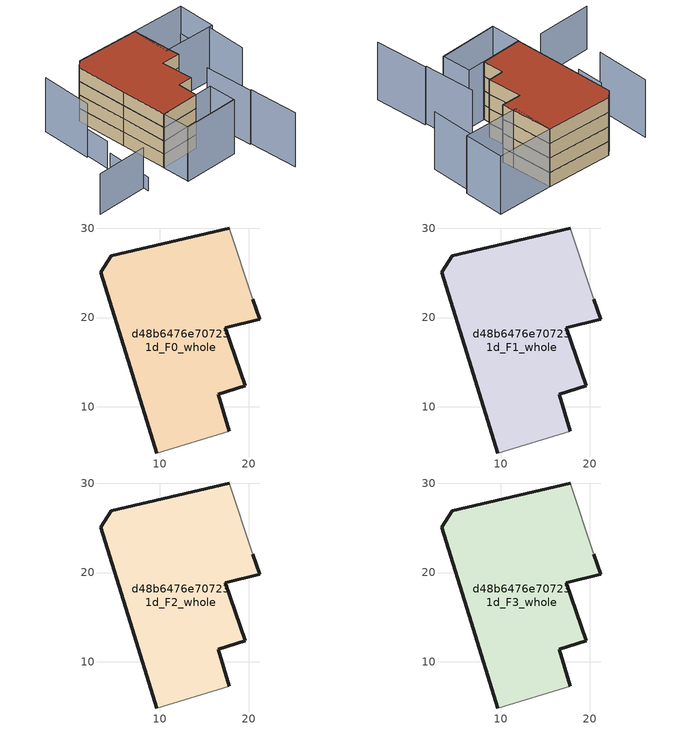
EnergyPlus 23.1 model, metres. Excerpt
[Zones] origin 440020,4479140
d48b6476e707231d_F0_whole
 floor ground (EU_floor_Construction): 17.79,7.26 16.55,11.42 19.62,12.33 17.35,18.85 21.21,19.79 20.43,22.05 17.8,30.03 4.57,26.9 3.42,25.08 6.71,14.42 9.68,4.82 z0
 wall outside (EU_wall_Construction): 20.43,22.05 21.21,19.79 17.35,18.85 19.62,12.33 16.55,11.42 17.79,7.26 / 9.68,4.82 6.71,14.42 3.42,25.08 4.57,26.9 17.8,30.03 z0:3
 wall adiabatic (EU_wall_Construction): 17.8,30.03 20.43,22.05 / 17.79,7.26 9.68,4.82 z0:3
d48b6476e707231d_F1_whole
 floor to d48b6476e707231d_F0_whole (EU_floor_Construction): 17.79,7.26 16.55,11.42 19.62,12.33 17.35,18.85 21.21,19.79 20.43,22.05 17.8,30.03 4.57,26.9 3.42,25.08 6.71,14.42 9.68,4.82 z3
 wall outside (EU_wall_Construction): 20.43,22.05 21.21,19.79 17.35,18.85 19.62,12.33 16.55,11.42 17.79,7.26 / 9.68,4.82 6.71,14.42 3.42,25.08 4.57,26.9 17.8,30.03 z3:6
 wall adiabatic (EU_wall_Construction): 17.8,30.03 20.43,22.05 / 17.79,7.26 9.68,4.82 z3:6
d48b6476e707231d_F2_whole
 floor to d48b6476e707231d_F1_whole (EU_floor_Construction): 17.79,7.26 16.55,11.42 19.62,12.33 17.35,18.85 21.21,19.79 20.43,22.05 17.8,30.03 4.57,26.9 3.42,25.08 6.71,14.42 9.68,4.82 z6
 wall outside (EU_wall_Construction): 20.43,22.05 21.21,19.79 17.35,18.85 19.62,12.33 16.55,11.42 17.79,7.26 / 9.68,4.82 6.71,14.42 3.42,25.08 4.57,26.9 17.8,30.03 z6:9
 wall adiabatic (EU_wall_Construction): 17.8,30.03 20.43,22.05 / 17.79,7.26 9.68,4.82 z6:9
d48b6476e707231d_F3_whole
 floor to d48b6476e707231d_F2_whole (EU_floor_Construction): 17.79,7.26 16.55,11.42 19.62,12.33 17.35,18.85 21.21,19.79 20.43,22.05 17.8,30.03 4.57,26.9 3.42,25.08 6.71,14.42 9.68,4.82 z9
 wall outside (EU_wall_Construction): 20.43,22.05 21.21,19.79 17.35,18.85 19.62,12.33 16.55,11.42 17.79,7.26 / 9.68,4.82 6.71,14.42 3.42,25.08 4.57,26.9 17.8,30.03 z9:12
 wall adiabatic (EU_wall_Construction): 17.8,30.03 20.43,22.05 / 17.79,7.26 9.68,4.82 z9:12
 roof outside (EU_roof_Construction): 17.8,30.03 20.43,22.05 21.21,19.79 17.35,18.85 19.62,12.33 16.55,11.42 17.79,7.26 9.68,4.82 6.71,14.42 3.42,25.08 4.57,26.9 z12
shading: 11.41,-0.89 22.81,2.61 / 30.64,-6.55 27.2,3.7 / 26.92,3.61 23.59,13.55 / 32.26,15.97 30.21,24.5 / -3.41,25.34 -0.8,14.53 / 9.67,4.85 21.22,8.29 / 21.22,8.29 22.96,2.45 / 22.96,2.45 11.41,-0.99 / 11.41,-0.99 9.67,4.85 / 30.99,24.69 19.83,21.9 / 19.83,21.9 17.8,30.03 / 17.8,30.03 28.96,32.82 / 28.96,32.82 30.99,24.69 z0:12; -7.48,-2.05 3.3,1.21 z0:9; 1.31,9.92 3.67,-0.02 z0:3; -0.6,15.13 0.68,9.75 / 30.8,24.64 28.86,32.72 z0:6
[Building]
EU S2 Campaign: North Axis=0; Terrain=City; Solar Distribution=FullExterior
[Site:Location]
Madrid: Latitude=40.5; Longitude=-3.5; Time Zone=1; Elevation=609
[SizingPeriod:WeatherFileDays]
AnnualSizingPeriod: Begin Month=1; Begin Day of Month=1; End Month=12; End Day of Month=31; Day of Week for Start Day=Monday; Use Weather File Daylight Saving Period=No; Use Weather File Rain and Snow Indicators=No
[MATERIAL]
EU_InternalMass_Material: Roughness=MediumRough; Thickness=0.1; Conductivity=1; Density=1800; Specific Heat=900; Thermal Absorptance=0.9; Solar Absorptance=0.7; Visible Absorptance=0.7
[MATERIAL:NOMASS] Roughness=MediumRough; Thermal Absorptance=0.9; Solar Absorptance=0.7; Visible Absorptance=0.7
Name | Thermal Resistance
EU_wall_NoMass | 1.60022
EU_roof_NoMass | 1.57597
EU_floor_NoMass | 0.470652
[CONSTRUCTION]
EU_wall_Construction: EU_wall_NoMass
EU_roof_Construction: EU_roof_NoMass
EU_floor_Construction: EU_floor_NoMass
EU_InternalMass_Construction: EU_InternalMass_Material
[ZONE] Type=1; Multiplier=1; Ceiling Height=autocalculate; Volume=853.831; Floor Area=autocalculate; Part of Total Floor Area=Yes
d48b6476e707231d_F0_whole; d48b6476e707231d_F1_whole; d48b6476e707231d_F2_whole; d48b6476e707231d_F3_whole
[INTERNALMASS] Construction=EU_InternalMass_Construction; Surface Area=284.618
Name | Zone or ZoneList
d48b6476e707231d_F0_whole_EU_InternalMass | d48b6476e707231d_F0_whole
d48b6476e707231d_F1_whole_EU_InternalMass | d48b6476e707231d_F1_whole
d48b6476e707231d_F2_whole_EU_InternalMass | d48b6476e707231d_F2_whole
d48b6476e707231d_F3_whole_EU_InternalMass | d48b6476e707231d_F3_whole
[OTHEREQUIPMENT] Fuel Type=Electricity; Design Level Calculation Method=Watts/Area; Power per Zone Floor Area=1; Fraction Latent=0; Fraction Radiant=0; Fraction Lost=0; Carbon Dioxide Generation Rate=0; EndUse Subcategory=EU_Step8_InternalGains
Name | Zone or ZoneList or Space or SpaceList | Schedule
EU_Step8_InternalGain_d48b6476e707231d_F0_whole_f000 | d48b6476e707231d_F0_whole | EU_Step8_GainSchedule_d48b6476e707231d_F0_whole_f000
EU_Step8_InternalGain_d48b6476e707231d_F1_whole_f000 | d48b6476e707231d_F1_whole | EU_Step8_GainSchedule_d48b6476e707231d_F1_whole_f000
EU_Step8_InternalGain_d48b6476e707231d_F2_whole_f000 | d48b6476e707231d_F2_whole | EU_Step8_GainSchedule_d48b6476e707231d_F2_whole_f000
EU_Step8_InternalGain_d48b6476e707231d_F3_whole_f000 | d48b6476e707231d_F3_whole | EU_Step8_GainSchedule_d48b6476e707231d_F3_whole_f000
[ZONEVENTILATION:DESIGNFLOWRATE] Schedule=EU_AlwaysOn; Design Flow Rate Calculation Method=AirChanges/Hour; Air Changes per Hour=0.480704; Ventilation Type=Natural; Fan Pressure Rise=0; Fan Total Efficiency=1; Constant Term Coefficient=1; Temperature Term Coefficient=0; Velocity Term Coefficient=0; Velocity Squared Term Coefficient=0; Minimum Indoor Temperature=-100; Maximum Indoor Temperature=100; Delta Temperature=-100; Minimum Outdoor Temperature=-100; Maximum Outdoor Temperature=100; Maximum Wind Speed=40
Name | Zone or ZoneList or Space or SpaceList
EU_ConstantAir_d48b6476e707231d_F0_whole | d48b6476e707231d_F0_whole
EU_ConstantAir_d48b6476e707231d_F1_whole | d48b6476e707231d_F1_whole
EU_ConstantAir_d48b6476e707231d_F2_whole | d48b6476e707231d_F2_whole
EU_ConstantAir_d48b6476e707231d_F3_whole | d48b6476e707231d_F3_whole
[HVACTEMPLATE:THERMOSTAT] Constant Heating Setpoint=20; Constant Cooling Setpoint=50
EU_HeatOnly_d48b6476e707231d_F0_whole; EU_HeatOnly_d48b6476e707231d_F1_whole; EU_HeatOnly_d48b6476e707231d_F2_whole; EU_HeatOnly_d48b6476e707231d_F3_whole
[HVACTEMPLATE:ZONE:IDEALLOADSAIRSYSTEM] System Availability Schedule=EU_AlwaysOn; Maximum Heating Supply Air Temperature=50; Minimum Cooling Supply Air Temperature=13; Maximum Heating Supply Air Humidity Ratio=0.0156; Minimum Cooling Supply Air Humidity Ratio=0.0077; Heating Limit=NoLimit; Cooling Limit=NoLimit; Heating Availability Schedule=EU_AlwaysOn; Cooling Availability Schedule=EU_CoolingOff; Dehumidification Control Type=ConstantSensibleHeatRatio; Cooling Sensible Heat Ratio=0.7; Dehumidification Setpoint=60; Humidification Control Type=None; Humidification Setpoint=30; Outdoor Air Method=None; Outdoor Air Flow Rate per Person=0.00944; Outdoor Air Flow Rate per Zone Floor Area=0; Outdoor Air Flow Rate per Zone=0; Demand Controlled Ventilation Type=None; Outdoor Air Economizer Type=NoEconomizer; Heat Recovery Type=None; Sensible Heat Recovery Effectiveness=0.7; Latent Heat Recovery Effectiveness=0.65
Name | Template Thermostat
d48b6476e707231d_F0_whole | EU_HeatOnly_d48b6476e707231d_F0_whole
d48b6476e707231d_F1_whole | EU_HeatOnly_d48b6476e707231d_F1_whole
d48b6476e707231d_F2_whole | EU_HeatOnly_d48b6476e707231d_F2_whole
d48b6476e707231d_F3_whole | EU_HeatOnly_d48b6476e707231d_F3_whole
[SIZING:ZONE] Zone Cooling Design Supply Air Temperature Input Method=SupplyAirTemperature; Zone Cooling Design Supply Air Temperature=13; Zone Heating Design Supply Air Temperature Input Method=SupplyAirTemperature; Zone Heating Design Supply Air Temperature=50; Zone Cooling Design Supply Air Humidity Ratio=0.008; Zone Heating Design Supply Air Humidity Ratio=0.008; Cooling Design Air Flow Method=DesignDay; Cooling Design Air Flow Rate=0; Cooling Minimum Air Flow per Zone Floor Area=0.000762; Cooling Minimum Air Flow=0; Cooling Minimum Air Flow Fraction=0.2; Heating Design Air Flow Method=DesignDay; Heating Design Air Flow Rate=0; Heating Maximum Air Flow per Zone Floor Area=0.002032; Heating Maximum Air Flow=0.141576; Heating Maximum Air Flow Fraction=0.3; Account for Dedicated Outdoor Air System=No; Dedicated Outdoor Air System Control Strategy=NeutralSupplyAir; Dedicated Outdoor Air Low Setpoint Temperature for Design=autosize; Dedicated Outdoor Air High Setpoint Temperature for Design=autosize; Zone Load Sizing Method=Sensible Load Only No Latent Load; Zone Latent Cooling Design Supply Air Humidity Ratio Input Method=HumidityRatioDifference; Zone Cooling Design Supply Air Humidity Ratio Difference=0.005; Zone Latent Heating Design Supply Air Humidity Ratio Input Method=HumidityRatioDifference; Zone Humidification Design Supply Air Humidity Ratio Difference=0.005
d48b6476e707231d_F0_whole; d48b6476e707231d_F1_whole; d48b6476e707231d_F2_whole; d48b6476e707231d_F3_whole
[SCHEDULE:CONSTANT]
Name | Hourly Value
EU_AlwaysOn | 1
EU_CoolingOff | 0
[SCHEDULE:FILE] Column Number=1; Rows to Skip at Top=0; Number of Hours of Data=8760; Column Separator=Comma; Interpolate to Timestep=No; Minutes per Item=60; Adjust Schedule for Daylight Savings=Yes
Name | File
EU_Step8_GainSchedule_d48b6476e707231d_F0_whole_f000 | ../../schedules/d48b6476e707231d/d48b6476e707231d_F0_whole_f000_gain.csv
EU_Step8_GainSchedule_d48b6476e707231d_F1_whole_f000 | ../../schedules/d48b6476e707231d/d48b6476e707231d_F1_whole_f000_gain.csv
EU_Step8_GainSchedule_d48b6476e707231d_F2_whole_f000 | ../../schedules/d48b6476e707231d/d48b6476e707231d_F2_whole_f000_gain.csv
EU_Step8_GainSchedule_d48b6476e707231d_F3_whole_f000 | ../../schedules/d48b6476e707231d/d48b6476e707231d_F3_whole_f000_gain.csv
